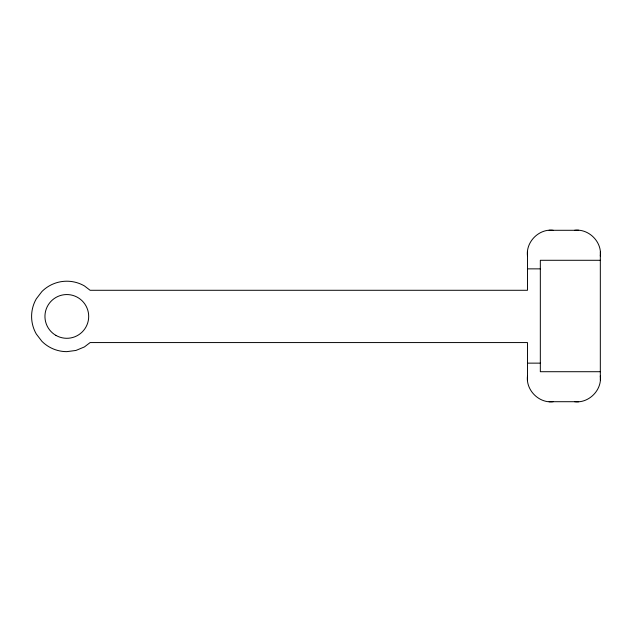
<?xml version="1.0" encoding="UTF-8"?>
<svg xmlns="http://www.w3.org/2000/svg" width="632" height="632" viewBox="0 0 632 632"><rect width="100%" height="100%" fill="white"/><g stroke="black" fill="none" stroke-linecap="round" stroke-linejoin="round"><path stroke-width="0.95" d="M527.475 375.993C525.721 390.173 539.009 403.461 553.19 401.707M600.321 256.007C602.083 241.827 588.795 228.539 574.614 230.293M549.113 230.293L578.683 230.293M600.321 260.289L540.328 260.289L540.328 371.711L600.321 371.711M527.475 268.861L540.328 268.861M527.475 363.139L540.328 363.139M549.113 401.707L578.683 401.707M553.19 230.293C539.009 228.539 525.721 241.827 527.475 256.007M574.614 401.707C588.795 403.461 602.083 390.173 600.321 375.993M600.321 251.939L600.321 380.061M527.475 251.939L527.475 290.286L90.115 290.286L84.427 285.925A35.218 35.218 0 0 0 41.917 291.526L36.316 298.817A35.218 35.218 0 0 0 36.316 334.036L41.917 341.335A35.218 35.218 0 0 0 66.818 351.645L75.935 350.452L84.427 346.928L90.115 342.568L527.475 342.568L527.475 380.061M55.885 335.371A21.875 21.875 0 0 0 88.693 316.427A21.875 21.875 0 0 0 55.885 297.482A21.875 21.875 0 0 0 55.885 335.371"/></g></svg>
